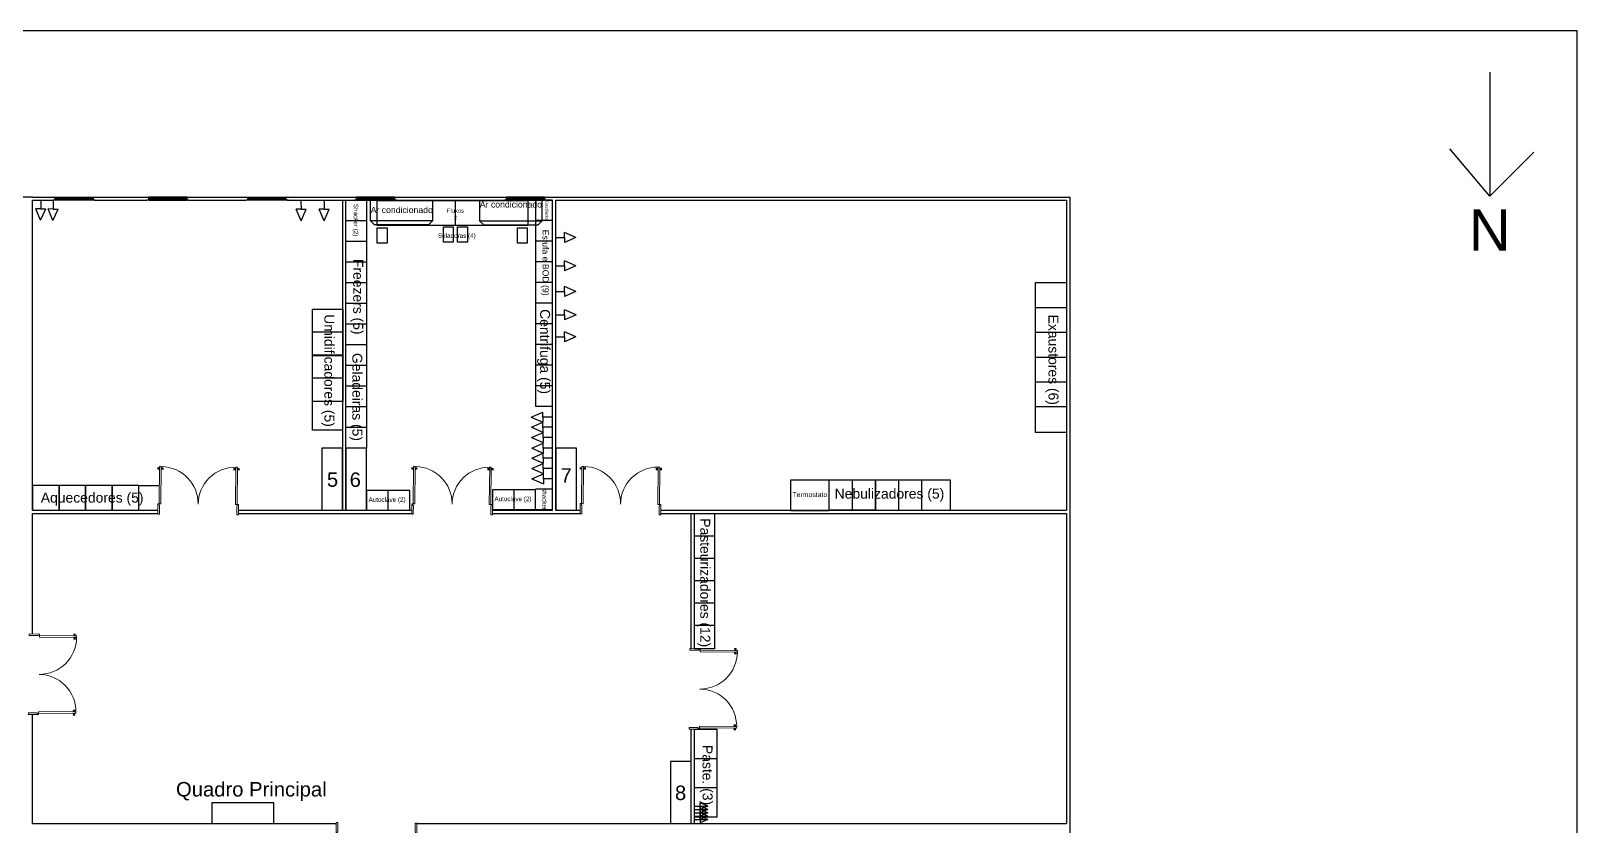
# Model space of a CAD drawing. Header units: millimetres. Extents: x 2943 to 3068, y 1960 to 2042.
# Drawn here: x 2993.1 to 3067.8, y 2003.6 to 2042.1 of the extents above; entities that cross this region are included whole.
import ezdxf

# ---------------------------------------------------------------- set-up
doc = ezdxf.new("R2010")
doc.units = ezdxf.units.MM
doc.styles.get("Standard").update_dxf_attribs({"font": 'arial.ttf'})

msp = doc.modelspace()

# ---------------------------------------------------------------- linework, layer by layer
for p, q in [((3067.83, 2042.064), (2942.837, 2042.064)), ((3067.83, 1960.226), (3067.83, 2042.064)), ((3063.613, 2040.076), (3063.613, 2034.076)), ((3063.613, 2034.076), (3061.678, 2036.368)), ((3063.613, 2034.076), (3065.739, 2036.192)), ((2993.152, 2034.023), (2990.724, 2034.023)), ((2993.152, 2034.023), (2994.146, 2034.023)), ((2994.246, 2034.025), (2996.084, 2034.023)), ((2996.146, 2034.023), (2998.678, 2034.023)), ((3000.616, 2034.023), (2998.778, 2034.023)), ((3000.678, 2034.023), (3003.47, 2034.023)), ((3003.57, 2034.025), (3005.407, 2034.023)), ((3005.47, 2034.023), (3008.725, 2034.023)), ((3010.662, 2034.023), (3008.825, 2034.025)), ((3010.725, 2034.023), (3015.967, 2034.023)), ((3017.905, 2034.023), (3016.067, 2034.025)), ((3017.967, 2034.023), (3043.302, 2034.023)), ((3043.302, 2034.023), (3043.302, 2001.009)), ((2993.152, 2018.875), (2993.152, 2033.873)), ((2993.152, 2033.873), (2994.146, 2033.873)), ((2993.553, 2033.459), (2993.31, 2033.462)), ((2993.547, 2032.905), (2993.31, 2033.462)), ((2993.547, 2032.905), (2993.794, 2033.456)), ((2993.556, 2033.878), (2993.553, 2033.459)), ((2993.553, 2033.459), (2993.794, 2033.456)), ((2994.149, 2033.449), (2993.905, 2033.452)), ((2994.142, 2032.895), (2993.905, 2033.452)), ((2994.142, 2032.895), (2994.39, 2033.446)), ((2994.152, 2033.868), (2994.149, 2033.449)), ((2994.149, 2033.449), (2994.39, 2033.446)), ((2996.084, 2033.873), (2994.246, 2033.875)), ((2994.265, 2033.978), (2995.632, 2033.976)), ((2994.265, 2033.922), (2995.632, 2033.919)), ((2996.065, 2033.976), (2995.632, 2033.976)), ((2996.065, 2033.919), (2995.632, 2033.919)), ((2996.146, 2033.873), (2998.678, 2033.873)), ((2998.778, 2033.875), (3000.616, 2033.873)), ((2998.797, 2033.978), (3000.164, 2033.976)), ((2998.797, 2033.922), (3000.164, 2033.919)), ((3000.597, 2033.976), (3000.164, 2033.976)), ((3000.597, 2033.919), (3000.164, 2033.919)), ((3000.678, 2033.873), (3003.47, 2033.873)), ((3005.407, 2033.873), (3003.57, 2033.875)), ((3003.588, 2033.978), (3004.956, 2033.976)), ((3003.588, 2033.922), (3004.956, 2033.919)), ((3005.389, 2033.976), (3004.956, 2033.976)), ((3005.389, 2033.919), (3004.956, 2033.919)), ((3005.47, 2033.873), (3008.725, 2033.873)), ((3006.137, 2033.438), (3005.894, 2033.438)), ((3006.137, 2032.883), (3005.894, 2033.438)), ((3006.135, 2033.856), (3006.137, 2033.438)), ((3006.137, 2033.438), (3006.378, 2033.438)), ((3006.137, 2032.883), (3006.378, 2033.438)), ((3007.263, 2033.439), (3007.02, 2033.439)), ((3007.263, 2032.885), (3007.02, 2033.439)), ((3007.261, 2033.858), (3007.263, 2033.439)), ((3007.263, 2033.439), (3007.504, 2033.439)), ((3007.263, 2032.885), (3007.504, 2033.439)), ((3008.152, 2018.875), (3008.152, 2033.873)), ((3008.302, 2018.875), (3008.302, 2033.873)), ((3008.302, 2021.875), (3008.302, 2033.873)), ((3008.302, 2033.873), (3009.302, 2033.873)), ((3008.825, 2033.875), (3010.662, 2033.873)), ((3008.844, 2033.978), (3010.211, 2033.976)), ((3008.844, 2033.922), (3010.211, 2033.919)), ((3009.302, 2033.873), (3009.302, 2021.875)), ((3009.492, 2032.879), (3009.492, 2033.879)), ((3009.823, 2033.862), (3017.104, 2033.862)), ((3009.823, 2032.651), (3009.823, 2033.862)), ((3010.644, 2033.976), (3010.211, 2033.976)), ((3010.644, 2033.919), (3010.211, 2033.919)), ((3010.725, 2033.873), (3015.967, 2033.873)), ((3012.492, 2033.879), (3012.492, 2032.879)), ((3013.599, 2032.651), (3013.599, 2033.862)), ((3014.785, 2032.862), (3014.785, 2033.862)), ((3016.067, 2033.875), (3017.905, 2033.873)), ((3016.086, 2033.978), (3017.453, 2033.976)), ((3016.086, 2033.922), (3017.453, 2033.919)), ((3017.104, 2033.862), (3017.104, 2032.651)), ((3017.886, 2033.976), (3017.453, 2033.976)), ((3017.886, 2033.919), (3017.453, 2033.919)), ((3018.302, 2033.873), (3017.48, 2033.873)), ((3017.48, 2033.873), (3017.48, 2023.908)), ((3017.785, 2033.862), (3017.785, 2032.862)), ((3017.967, 2033.873), (3018.302, 2033.873)), ((3018.302, 2018.875), (3018.302, 2033.873)), ((3018.302, 2018.908), (3018.302, 2033.873)), ((3018.452, 2018.875), (3018.452, 2033.873)), ((3018.452, 2033.873), (3043.152, 2033.873)), ((3043.152, 2033.873), (3043.152, 2018.875)), ((3009.302, 2032.875), (3008.302, 2032.875)), ((3012.492, 2032.879), (3009.492, 2032.879)), ((3009.492, 2032.879), (3009.692, 2032.679)), ((3012.292, 2032.679), (3009.692, 2032.679)), ((3017.104, 2032.651), (3009.823, 2032.651)), ((3012.492, 2032.879), (3012.292, 2032.679)), ((3017.785, 2032.862), (3014.785, 2032.862)), ((3014.785, 2032.862), (3014.985, 2032.662)), ((3017.585, 2032.662), (3014.985, 2032.662)), ((3017.48, 2032.908), (3018.302, 2032.908)), ((3017.785, 2032.862), (3017.585, 2032.662)), ((3009.302, 2031.875), (3008.302, 2031.875)), ((3017.48, 2031.908), (3018.302, 2031.908)), ((3018.449, 2032.071), (3018.867, 2032.073)), ((3018.867, 2032.073), (3018.867, 2032.314)), ((3019.422, 2032.073), (3018.867, 2032.314)), ((3018.867, 2032.073), (3018.867, 2031.83)), ((3019.422, 2032.073), (3018.867, 2031.83)), ((3009.302, 2030.875), (3008.302, 2030.875)), ((3017.48, 2030.908), (3018.302, 2030.908)), ((3018.454, 2030.696), (3018.872, 2030.698)), ((3018.872, 2030.698), (3018.872, 2030.939)), ((3019.427, 2030.698), (3018.872, 2030.939)), ((3018.872, 2030.698), (3018.872, 2030.455)), ((3019.427, 2030.698), (3018.872, 2030.455)), ((3009.302, 2029.875), (3008.302, 2029.875)), ((3017.48, 2029.908), (3018.302, 2029.908)), ((3018.876, 2029.461), (3018.876, 2029.702)), ((3019.43, 2029.461), (3018.876, 2029.702)), ((3041.652, 2029.89), (3043.152, 2029.89)), ((3041.652, 2022.634), (3041.652, 2029.89)), ((3043.152, 2029.89), (3043.152, 2022.634)), ((3009.302, 2028.875), (3008.302, 2028.875)), ((3017.48, 2028.908), (3018.302, 2028.908)), ((3018.457, 2029.459), (3018.876, 2029.461)), ((3018.876, 2029.461), (3018.876, 2029.218)), ((3019.43, 2029.461), (3018.876, 2029.218)), ((3006.689, 2028.6), (3008.152, 2028.6)), ((3006.689, 2026.374), (3006.689, 2028.6)), ((3008.152, 2028.6), (3008.152, 2026.374)), ((3018.459, 2028.333), (3018.877, 2028.335)), ((3018.877, 2028.335), (3018.877, 2028.576)), ((3019.432, 2028.335), (3018.877, 2028.576)), ((3018.877, 2028.335), (3018.877, 2028.092)), ((3019.432, 2028.335), (3018.877, 2028.092)), ((3041.652, 2028.69), (3043.152, 2028.69)), ((3008.152, 2027.494), (3006.689, 2027.494)), ((3009.302, 2027.875), (3008.302, 2027.875)), ((3017.48, 2027.908), (3018.302, 2027.908)), ((3018.456, 2027.27), (3018.874, 2027.273)), ((3018.874, 2027.273), (3018.874, 2027.514)), ((3019.429, 2027.273), (3018.874, 2027.514)), ((3018.874, 2027.273), (3018.874, 2027.029)), ((3019.429, 2027.273), (3018.874, 2027.029)), ((3041.652, 2027.49), (3043.152, 2027.49)), ((3009.302, 2026.875), (3008.302, 2026.875)), ((3017.48, 2026.908), (3018.302, 2026.908)), ((3008.152, 2026.374), (3006.689, 2026.374)), ((3006.689, 2026.369), (3008.152, 2026.369)), ((3006.689, 2024.143), (3006.689, 2026.369)), ((3008.152, 2026.369), (3008.152, 2024.143)), ((3009.302, 2025.875), (3008.302, 2025.875)), ((3017.48, 2025.908), (3018.302, 2025.908)), ((3041.652, 2026.29), (3043.152, 2026.29)), ((3008.152, 2025.263), (3006.689, 2025.263)), ((3041.652, 2025.09), (3043.152, 2025.09)), ((3009.302, 2024.875), (3008.302, 2024.875)), ((3017.48, 2024.908), (3018.302, 2024.908)), ((3008.152, 2024.143), (3006.689, 2024.143)), ((3006.689, 2022.759), (3006.689, 2024.143)), ((3009.302, 2023.875), (3008.302, 2023.875)), ((3017.269, 2023.384), (3017.824, 2023.627)), ((3017.48, 2023.908), (3018.302, 2023.908)), ((3017.824, 2023.384), (3017.824, 2023.627)), ((3041.652, 2023.89), (3043.152, 2023.89)), ((3009.302, 2022.875), (3008.302, 2022.875)), ((3017.269, 2023.384), (3017.824, 2023.143)), ((3017.275, 2022.901), (3017.829, 2023.144)), ((3017.275, 2022.901), (3017.829, 2022.66)), ((3018.242, 2023.386), (3017.824, 2023.384)), ((3017.824, 2023.384), (3017.824, 2023.143)), ((3017.829, 2022.901), (3017.829, 2023.144)), ((3018.248, 2022.903), (3017.829, 2022.901)), ((3017.829, 2022.901), (3017.829, 2022.66)), ((3008.152, 2022.759), (3006.689, 2022.759)), ((3017.284, 2022.393), (3017.839, 2022.636)), ((3017.284, 2022.393), (3017.839, 2022.152)), ((3017.292, 2021.885), (3017.847, 2022.128)), ((3017.839, 2022.393), (3017.839, 2022.636)), ((3018.257, 2022.395), (3017.839, 2022.393)), ((3017.839, 2022.393), (3017.839, 2022.152)), ((3017.847, 2021.885), (3017.847, 2022.128)), ((3043.152, 2022.634), (3041.652, 2022.634)), ((3009.302, 2021.875), (3008.302, 2021.875)), ((3017.29, 2021.392), (3017.844, 2021.636)), ((3017.29, 2021.392), (3017.844, 2021.151)), ((3017.292, 2021.885), (3017.847, 2021.644)), ((3017.844, 2021.392), (3017.844, 2021.636)), ((3018.263, 2021.395), (3017.844, 2021.392)), ((3017.844, 2021.392), (3017.844, 2021.151)), ((3018.265, 2021.887), (3017.847, 2021.885)), ((3017.847, 2021.885), (3017.847, 2021.644)), ((3017.293, 2020.897), (3017.847, 2021.141)), ((3017.293, 2020.897), (3017.847, 2020.656)), ((3017.3, 2020.401), (3017.854, 2020.645)), ((3017.847, 2020.897), (3017.847, 2021.141)), ((3018.266, 2020.899), (3017.847, 2020.897)), ((3017.847, 2020.897), (3017.847, 2020.656)), ((3017.854, 2020.401), (3017.854, 2020.645)), ((2998.29, 2020.076), (2999.29, 2020.076)), ((3011.395, 2019.829), (3009.302, 2019.829)), ((3009.302, 2019.829), (3009.302, 2018.875)), ((3010.348, 2018.875), (3010.348, 2019.829)), ((3011.395, 2018.875), (3011.395, 2019.829)), ((3017.48, 2019.862), (3015.388, 2019.862)), ((3015.388, 2019.862), (3015.388, 2018.908)), ((3016.434, 2018.908), (3016.434, 2019.862)), ((3017.3, 2020.401), (3017.854, 2020.16)), ((3017.48, 2019.908), (3018.302, 2019.908)), ((3017.48, 2018.908), (3017.48, 2019.862)), ((3018.273, 2020.403), (3017.854, 2020.401)), ((3017.854, 2020.401), (3017.854, 2020.16)), ((3031.677, 2020.342), (3033.904, 2020.342)), ((3031.677, 2018.879), (3031.677, 2020.342)), ((3032.784, 2020.342), (3032.784, 2018.879)), ((3033.904, 2020.342), (3033.904, 2018.879)), ((3033.908, 2018.879), (3033.908, 2020.342)), ((3033.908, 2020.342), (3036.135, 2020.342)), ((3035.015, 2020.342), (3035.015, 2018.879)), ((3036.135, 2020.342), (3036.135, 2018.879)), ((3036.135, 2020.342), (3037.519, 2020.343)), ((3037.519, 2020.343), (3037.519, 2018.879)), ((2993.152, 2018.875), (2999.209, 2018.875)), ((2993.152, 2018.725), (2999.208, 2018.725)), ((2993.152, 2012.894), (2993.152, 2018.724)), ((3003.108, 2018.725), (3011.486, 2018.725)), ((3003.109, 2018.875), (3011.487, 2018.875)), ((3009.302, 2018.875), (3011.395, 2018.875)), ((3015.386, 2018.725), (3019.629, 2018.725)), ((3015.388, 2018.908), (3017.48, 2018.908)), ((3015.388, 2018.875), (3018.302, 2018.875)), ((3017.48, 2018.908), (3018.302, 2018.908)), ((3018.452, 2018.875), (3019.63, 2018.875)), ((3023.529, 2018.725), (3043.152, 2018.725)), ((3023.531, 2018.875), (3043.152, 2018.875)), ((3025.002, 2012.186), (3025.002, 2018.724)), ((3025.152, 2012.185), (3025.152, 2018.724)), ((3025.152, 2018.724), (3026.119, 2018.724)), ((3025.152, 2012.18), (3025.152, 2018.724)), ((3026.119, 2018.724), (3026.119, 2012.18)), ((3033.904, 2018.879), (3031.677, 2018.879)), ((3043.152, 2018.725), (3043.152, 2003.724)), ((3025.152, 2017.644), (3026.119, 2017.644)), ((3025.152, 2016.564), (3026.119, 2016.564)), ((3025.152, 2015.484), (3026.119, 2015.484)), ((3025.152, 2014.404), (3026.119, 2014.404)), ((3025.152, 2013.324), (3026.119, 2013.324)), ((3026.119, 2012.18), (3025.152, 2012.18)), ((2993.152, 2003.724), (2993.152, 2008.994)), ((3025.002, 2003.724), (3025.002, 2008.286)), ((3025.152, 2003.724), (3025.152, 2008.284)), ((3025.153, 2004.564), (3025.43, 2004.565)), ((3025.153, 2004.403), (3025.43, 2004.404)), ((3025.153, 2004.242), (3025.43, 2004.243)), ((3025.43, 2004.565), (3025.43, 2004.725)), ((3025.798, 2004.565), (3025.43, 2004.725)), ((3025.43, 2004.565), (3025.43, 2004.404)), ((3025.798, 2004.565), (3025.43, 2004.404)), ((3025.43, 2004.565), (3025.798, 2004.565)), ((3025.43, 2004.404), (3025.43, 2004.564)), ((3025.798, 2004.404), (3025.43, 2004.564)), ((3025.43, 2004.404), (3025.43, 2004.243)), ((3025.798, 2004.404), (3025.43, 2004.243)), ((3025.43, 2004.404), (3025.798, 2004.404)), ((3025.43, 2004.243), (3025.43, 2004.403)), ((3025.798, 2004.243), (3025.43, 2004.403)), ((3025.43, 2004.243), (3025.43, 2004.082)), ((3025.798, 2004.243), (3025.43, 2004.082)), ((3025.43, 2004.243), (3025.798, 2004.243)), ((3025.43, 2004.082), (3025.43, 2004.242)), ((3025.798, 2004.082), (3025.43, 2004.242)), ((2993.152, 2003.724), (3007.837, 2003.724)), ((3011.737, 2003.724), (3043.152, 2003.724)), ((3025.153, 2004.081), (3025.43, 2004.082)), ((3025.153, 2003.919), (3025.43, 2003.921)), ((3025.43, 2004.082), (3025.43, 2003.921)), ((3025.798, 2004.082), (3025.43, 2003.921)), ((3025.43, 2004.082), (3025.798, 2004.082)), ((3025.43, 2003.921), (3025.43, 2004.081)), ((3025.798, 2003.921), (3025.43, 2004.081)), ((3025.43, 2003.921), (3025.43, 2003.76)), ((3025.798, 2003.921), (3025.43, 2003.76)), ((3025.43, 2003.921), (3025.798, 2003.921))]:
    msp.add_line(p, q)
at = {"lineweight": 9}
for p, q in [((2999.21, 2020.939), (2999.21, 2020.859)), ((2999.258, 2020.929), (2999.21, 2020.939)), ((2999.258, 2020.869), (2999.21, 2020.859)), ((2999.258, 2020.916), (2999.258, 2020.929)), ((2999.266, 2020.916), (2999.258, 2020.916)), ((2999.258, 2020.881), (2999.258, 2020.916)), ((2999.266, 2020.881), (2999.258, 2020.881)), ((2999.258, 2020.881), (2999.258, 2020.869)), ((2999.266, 2020.916), (2999.266, 2020.921)), ((2999.274, 2020.921), (2999.266, 2020.921)), ((2999.266, 2020.881), (2999.266, 2020.916)), ((2999.266, 2020.881), (2999.266, 2020.877)), ((2999.274, 2020.876), (2999.266, 2020.877)), ((2999.282, 2020.927), (2999.274, 2020.927)), ((2999.274, 2020.921), (2999.274, 2020.927)), ((2999.274, 2020.876), (2999.274, 2020.921)), ((2999.274, 2020.876), (2999.274, 2020.87)), ((2999.282, 2020.87), (2999.274, 2020.87)), ((2999.295, 2020.951), (2999.282, 2020.927)), ((2999.282, 2020.87), (2999.282, 2020.927)), ((2999.294, 2020.846), (2999.282, 2020.87)), ((2999.294, 2020.846), (2999.295, 2020.951)), ((2999.298, 2020.846), (2999.294, 2020.846)), ((2999.298, 2020.951), (2999.295, 2020.951)), ((2999.377, 2020.845), (2999.38, 2020.845)), ((2999.378, 2020.95), (2999.381, 2020.95)), ((2999.38, 2020.845), (2999.381, 2020.95)), ((2999.38, 2020.845), (2999.393, 2020.869)), ((2999.381, 2020.95), (2999.394, 2020.926)), ((2999.393, 2020.869), (2999.394, 2020.926)), ((2999.393, 2020.869), (2999.401, 2020.869)), ((2999.394, 2020.926), (2999.402, 2020.926)), ((2999.401, 2020.875), (2999.402, 2020.92)), ((2999.401, 2020.875), (2999.401, 2020.869)), ((2999.401, 2020.875), (2999.409, 2020.875)), ((2999.402, 2020.92), (2999.402, 2020.926)), ((2999.402, 2020.92), (2999.41, 2020.92)), ((2999.409, 2020.88), (2999.41, 2020.915)), ((2999.409, 2020.88), (2999.409, 2020.875)), ((2999.409, 2020.88), (2999.417, 2020.88)), ((2999.41, 2020.915), (2999.41, 2020.92)), ((2999.41, 2020.915), (2999.417, 2020.915)), ((2999.417, 2020.915), (2999.418, 2020.928)), ((2999.417, 2020.88), (2999.417, 2020.915)), ((2999.417, 2020.88), (2999.417, 2020.867)), ((2999.417, 2020.867), (2999.464, 2020.857)), ((2999.418, 2020.928), (2999.466, 2020.936)), ((2999.466, 2020.936), (2999.464, 2020.857)), ((3002.89, 2020.905), (3002.89, 2020.825)), ((3002.938, 2020.895), (3002.89, 2020.905)), ((3002.938, 2020.835), (3002.89, 2020.825)), ((3002.938, 2020.882), (3002.938, 2020.895)), ((3002.946, 2020.882), (3002.938, 2020.882)), ((3002.938, 2020.847), (3002.938, 2020.882)), ((3002.946, 2020.847), (3002.938, 2020.847)), ((3002.938, 2020.847), (3002.938, 2020.835)), ((3002.946, 2020.882), (3002.946, 2020.887)), ((3002.954, 2020.887), (3002.946, 2020.887)), ((3002.946, 2020.847), (3002.946, 2020.882)), ((3002.946, 2020.847), (3002.946, 2020.843)), ((3002.954, 2020.843), (3002.946, 2020.843)), ((3002.962, 2020.894), (3002.954, 2020.894)), ((3002.954, 2020.887), (3002.954, 2020.894)), ((3002.954, 2020.843), (3002.954, 2020.887)), ((3002.954, 2020.843), (3002.954, 2020.836)), ((3002.962, 2020.836), (3002.954, 2020.836)), ((3002.975, 2020.917), (3002.962, 2020.894)), ((3002.962, 2020.836), (3002.962, 2020.894)), ((3002.974, 2020.812), (3002.962, 2020.836)), ((3002.974, 2020.812), (3002.975, 2020.917)), ((3002.977, 2020.812), (3002.974, 2020.812)), ((3002.978, 2020.917), (3002.975, 2020.917)), ((3003.056, 2020.812), (3003.06, 2020.812)), ((3003.058, 2020.917), (3003.061, 2020.917)), ((3003.06, 2020.812), (3003.061, 2020.917)), ((3003.06, 2020.812), (3003.073, 2020.835)), ((3003.061, 2020.917), (3003.074, 2020.893)), ((3003.073, 2020.835), (3003.074, 2020.893)), ((3003.073, 2020.835), (3003.081, 2020.835)), ((3003.074, 2020.893), (3003.082, 2020.892)), ((3003.081, 2020.841), (3003.082, 2020.886)), ((3003.081, 2020.841), (3003.081, 2020.835)), ((3003.081, 2020.841), (3003.089, 2020.841)), ((3003.082, 2020.886), (3003.082, 2020.892)), ((3003.082, 2020.886), (3003.089, 2020.886)), ((3003.089, 2020.881), (3003.089, 2020.886)), ((3003.089, 2020.846), (3003.089, 2020.881)), ((3003.089, 2020.881), (3003.097, 2020.881)), ((3003.089, 2020.846), (3003.089, 2020.841)), ((3003.089, 2020.846), (3003.097, 2020.846)), ((3003.097, 2020.881), (3003.098, 2020.894)), ((3003.097, 2020.846), (3003.097, 2020.881)), ((3003.097, 2020.846), (3003.097, 2020.833)), ((3003.097, 2020.833), (3003.144, 2020.823)), ((3003.098, 2020.894), (3003.145, 2020.903)), ((3003.145, 2020.903), (3003.144, 2020.823)), ((3011.489, 2020.941), (3011.489, 2020.861)), ((3011.536, 2020.931), (3011.489, 2020.941)), ((3011.536, 2020.871), (3011.489, 2020.861)), ((3011.536, 2020.918), (3011.536, 2020.931)), ((3011.544, 2020.918), (3011.536, 2020.918)), ((3011.536, 2020.883), (3011.536, 2020.918)), ((3011.544, 2020.883), (3011.536, 2020.883)), ((3011.536, 2020.883), (3011.536, 2020.871)), ((3011.544, 2020.918), (3011.544, 2020.923)), ((3011.552, 2020.923), (3011.544, 2020.923)), ((3011.544, 2020.883), (3011.544, 2020.918)), ((3011.544, 2020.883), (3011.544, 2020.879)), ((3011.552, 2020.878), (3011.544, 2020.879)), ((3011.56, 2020.929), (3011.552, 2020.929)), ((3011.552, 2020.923), (3011.552, 2020.929)), ((3011.552, 2020.878), (3011.552, 2020.923)), ((3011.552, 2020.878), (3011.552, 2020.872)), ((3011.56, 2020.872), (3011.552, 2020.872)), ((3011.573, 2020.953), (3011.56, 2020.929)), ((3011.56, 2020.872), (3011.56, 2020.929)), ((3011.573, 2020.848), (3011.56, 2020.872)), ((3011.573, 2020.848), (3011.573, 2020.953)), ((3011.576, 2020.953), (3011.573, 2020.953)), ((3011.576, 2020.848), (3011.573, 2020.848)), ((3011.655, 2020.847), (3011.658, 2020.847)), ((3011.657, 2020.952), (3011.66, 2020.952)), ((3011.658, 2020.847), (3011.66, 2020.952)), ((3011.658, 2020.847), (3011.671, 2020.871)), ((3011.66, 2020.952), (3011.672, 2020.928)), ((3011.671, 2020.871), (3011.672, 2020.928)), ((3011.671, 2020.871), (3011.679, 2020.871)), ((3011.672, 2020.928), (3011.68, 2020.928)), ((3011.679, 2020.877), (3011.68, 2020.922)), ((3011.679, 2020.877), (3011.679, 2020.871)), ((3011.679, 2020.877), (3011.687, 2020.877)), ((3011.68, 2020.922), (3011.68, 2020.928)), ((3011.68, 2020.922), (3011.688, 2020.922)), ((3011.687, 2020.882), (3011.688, 2020.917)), ((3011.687, 2020.882), (3011.687, 2020.877)), ((3011.687, 2020.882), (3011.695, 2020.882)), ((3011.688, 2020.917), (3011.688, 2020.922)), ((3011.688, 2020.917), (3011.696, 2020.917)), ((3011.695, 2020.882), (3011.696, 2020.917)), ((3011.695, 2020.882), (3011.695, 2020.869)), ((3011.695, 2020.869), (3011.743, 2020.859)), ((3011.696, 2020.93), (3011.744, 2020.938)), ((3011.696, 2020.917), (3011.696, 2020.93)), ((3011.744, 2020.938), (3011.743, 2020.859)), ((3015.169, 2020.907), (3015.168, 2020.827)), ((3015.216, 2020.837), (3015.168, 2020.827)), ((3015.216, 2020.897), (3015.169, 2020.907)), ((3015.216, 2020.884), (3015.216, 2020.897)), ((3015.224, 2020.884), (3015.216, 2020.884)), ((3015.216, 2020.849), (3015.216, 2020.884)), ((3015.224, 2020.849), (3015.216, 2020.849)), ((3015.216, 2020.849), (3015.216, 2020.837)), ((3015.224, 2020.884), (3015.224, 2020.889)), ((3015.232, 2020.889), (3015.224, 2020.889)), ((3015.224, 2020.849), (3015.224, 2020.884)), ((3015.224, 2020.849), (3015.224, 2020.845)), ((3015.232, 2020.845), (3015.224, 2020.845)), ((3015.24, 2020.896), (3015.232, 2020.896)), ((3015.232, 2020.889), (3015.232, 2020.896)), ((3015.232, 2020.845), (3015.232, 2020.889)), ((3015.232, 2020.845), (3015.232, 2020.838)), ((3015.24, 2020.838), (3015.232, 2020.838)), ((3015.253, 2020.919), (3015.24, 2020.896)), ((3015.24, 2020.838), (3015.24, 2020.896)), ((3015.253, 2020.814), (3015.24, 2020.838)), ((3015.256, 2020.919), (3015.253, 2020.919)), ((3015.253, 2020.814), (3015.253, 2020.919)), ((3015.256, 2020.814), (3015.253, 2020.814)), ((3015.335, 2020.814), (3015.338, 2020.814)), ((3015.337, 2020.919), (3015.34, 2020.919)), ((3015.338, 2020.814), (3015.34, 2020.919)), ((3015.338, 2020.814), (3015.351, 2020.837)), ((3015.34, 2020.919), (3015.352, 2020.895)), ((3015.351, 2020.837), (3015.352, 2020.895)), ((3015.351, 2020.837), (3015.359, 2020.837)), ((3015.352, 2020.895), (3015.36, 2020.894)), ((3015.359, 2020.843), (3015.36, 2020.888)), ((3015.359, 2020.843), (3015.359, 2020.837)), ((3015.359, 2020.843), (3015.367, 2020.843)), ((3015.36, 2020.888), (3015.36, 2020.894)), ((3015.36, 2020.888), (3015.368, 2020.888)), ((3015.367, 2020.848), (3015.368, 2020.883)), ((3015.367, 2020.848), (3015.367, 2020.843)), ((3015.367, 2020.848), (3015.375, 2020.848)), ((3015.368, 2020.883), (3015.368, 2020.888)), ((3015.368, 2020.883), (3015.376, 2020.883)), ((3015.375, 2020.848), (3015.376, 2020.883)), ((3015.375, 2020.848), (3015.375, 2020.835)), ((3015.375, 2020.835), (3015.423, 2020.825)), ((3015.376, 2020.896), (3015.424, 2020.905)), ((3015.376, 2020.883), (3015.376, 2020.896)), ((3015.424, 2020.905), (3015.423, 2020.825)), ((3019.632, 2020.944), (3019.632, 2020.864)), ((3019.68, 2020.934), (3019.632, 2020.944)), ((3019.679, 2020.874), (3019.632, 2020.864)), ((3019.679, 2020.886), (3019.68, 2020.921)), ((3019.687, 2020.886), (3019.679, 2020.886)), ((3019.679, 2020.886), (3019.679, 2020.874)), ((3019.68, 2020.921), (3019.68, 2020.934)), ((3019.688, 2020.921), (3019.68, 2020.921)), ((3019.687, 2020.886), (3019.688, 2020.921)), ((3019.687, 2020.886), (3019.687, 2020.882)), ((3019.695, 2020.882), (3019.687, 2020.882)), ((3019.688, 2020.921), (3019.688, 2020.926)), ((3019.695, 2020.926), (3019.688, 2020.926)), ((3019.695, 2020.926), (3019.696, 2020.933)), ((3019.695, 2020.882), (3019.695, 2020.926)), ((3019.695, 2020.882), (3019.695, 2020.875)), ((3019.703, 2020.875), (3019.695, 2020.875)), ((3019.703, 2020.933), (3019.696, 2020.933)), ((3019.716, 2020.956), (3019.703, 2020.933)), ((3019.703, 2020.875), (3019.703, 2020.933)), ((3019.716, 2020.851), (3019.703, 2020.875)), ((3019.716, 2020.851), (3019.716, 2020.956)), ((3019.719, 2020.956), (3019.716, 2020.956)), ((3019.719, 2020.851), (3019.716, 2020.851)), ((3019.798, 2020.851), (3019.801, 2020.851)), ((3019.8, 2020.956), (3019.803, 2020.956)), ((3019.801, 2020.851), (3019.803, 2020.956)), ((3019.801, 2020.851), (3019.814, 2020.874)), ((3019.803, 2020.956), (3019.815, 2020.932)), ((3019.814, 2020.874), (3019.815, 2020.932)), ((3019.814, 2020.874), (3019.822, 2020.874)), ((3019.815, 2020.932), (3019.823, 2020.931)), ((3019.822, 2020.881), (3019.823, 2020.925)), ((3019.822, 2020.881), (3019.822, 2020.874)), ((3019.822, 2020.881), (3019.83, 2020.88)), ((3019.823, 2020.925), (3019.823, 2020.931)), ((3019.823, 2020.925), (3019.831, 2020.925)), ((3019.831, 2020.885), (3019.83, 2020.88)), ((3019.831, 2020.92), (3019.831, 2020.925)), ((3019.831, 2020.885), (3019.831, 2020.92)), ((3019.831, 2020.92), (3019.839, 2020.92)), ((3019.831, 2020.885), (3019.838, 2020.885)), ((3019.838, 2020.885), (3019.839, 2020.92)), ((3019.838, 2020.885), (3019.838, 2020.872)), ((3019.838, 2020.872), (3019.886, 2020.862)), ((3019.839, 2020.933), (3019.887, 2020.942)), ((3019.839, 2020.92), (3019.839, 2020.933)), ((3019.887, 2020.942), (3019.886, 2020.862)), ((3023.312, 2020.91), (3023.312, 2020.831)), ((3023.359, 2020.9), (3023.312, 2020.91)), ((3023.359, 2020.84), (3023.312, 2020.831)), ((3023.359, 2020.888), (3023.359, 2020.9)), ((3023.367, 2020.888), (3023.359, 2020.888)), ((3023.359, 2020.853), (3023.359, 2020.888)), ((3023.367, 2020.853), (3023.359, 2020.853)), ((3023.359, 2020.853), (3023.359, 2020.84)), ((3023.367, 2020.888), (3023.367, 2020.892)), ((3023.375, 2020.892), (3023.367, 2020.892)), ((3023.367, 2020.853), (3023.367, 2020.888)), ((3023.367, 2020.853), (3023.367, 2020.848)), ((3023.375, 2020.848), (3023.367, 2020.848)), ((3023.383, 2020.899), (3023.375, 2020.899)), ((3023.375, 2020.892), (3023.375, 2020.899)), ((3023.375, 2020.848), (3023.375, 2020.892)), ((3023.375, 2020.848), (3023.375, 2020.841)), ((3023.383, 2020.841), (3023.375, 2020.841)), ((3023.396, 2020.923), (3023.383, 2020.899)), ((3023.383, 2020.841), (3023.383, 2020.899)), ((3023.396, 2020.818), (3023.383, 2020.841)), ((3023.399, 2020.923), (3023.396, 2020.923)), ((3023.396, 2020.818), (3023.396, 2020.923)), ((3023.399, 2020.818), (3023.396, 2020.818)), ((3023.478, 2020.817), (3023.481, 2020.817)), ((3023.48, 2020.922), (3023.483, 2020.922)), ((3023.481, 2020.817), (3023.483, 2020.922)), ((3023.481, 2020.817), (3023.494, 2020.84)), ((3023.483, 2020.922), (3023.495, 2020.898)), ((3023.494, 2020.84), (3023.495, 2020.898)), ((3023.494, 2020.84), (3023.502, 2020.84)), ((3023.495, 2020.898), (3023.503, 2020.898)), ((3023.502, 2020.847), (3023.503, 2020.891)), ((3023.502, 2020.847), (3023.502, 2020.84)), ((3023.502, 2020.847), (3023.51, 2020.847)), ((3023.503, 2020.891), (3023.503, 2020.898)), ((3023.503, 2020.891), (3023.511, 2020.891)), ((3023.51, 2020.851), (3023.511, 2020.886)), ((3023.51, 2020.851), (3023.51, 2020.847)), ((3023.51, 2020.851), (3023.518, 2020.851)), ((3023.511, 2020.886), (3023.511, 2020.891)), ((3023.511, 2020.886), (3023.519, 2020.886)), ((3023.518, 2020.851), (3023.519, 2020.886)), ((3023.518, 2020.851), (3023.518, 2020.838)), ((3023.518, 2020.838), (3023.566, 2020.828)), ((3023.519, 2020.899), (3023.567, 2020.908)), ((3023.519, 2020.886), (3023.519, 2020.899)), ((3023.567, 2020.908), (3023.566, 2020.828)), ((2995.141, 2012.726), (2995.141, 2012.723)), ((2995.141, 2012.723), (2995.246, 2012.721)), ((2995.141, 2012.723), (2995.164, 2012.71)), ((2995.142, 2012.808), (2995.165, 2012.821)), ((2995.142, 2012.805), (2995.142, 2012.808)), ((2995.142, 2012.808), (2995.247, 2012.808)), ((2995.162, 2012.686), (2995.152, 2012.638)), ((2995.232, 2012.637), (2995.152, 2012.638)), ((2995.234, 2012.892), (2995.155, 2012.893)), ((2995.164, 2012.845), (2995.155, 2012.893)), ((2995.175, 2012.686), (2995.162, 2012.686)), ((2995.177, 2012.845), (2995.164, 2012.845)), ((2995.164, 2012.71), (2995.222, 2012.709)), ((2995.164, 2012.71), (2995.164, 2012.702)), ((2995.171, 2012.702), (2995.164, 2012.702)), ((2995.165, 2012.821), (2995.166, 2012.829)), ((2995.165, 2012.821), (2995.223, 2012.821)), ((2995.172, 2012.829), (2995.166, 2012.829)), ((2995.171, 2012.702), (2995.215, 2012.701)), ((2995.171, 2012.702), (2995.171, 2012.694)), ((2995.175, 2012.694), (2995.171, 2012.694)), ((2995.172, 2012.829), (2995.172, 2012.837)), ((2995.177, 2012.837), (2995.172, 2012.837)), ((2995.172, 2012.829), (2995.216, 2012.829)), ((2995.175, 2012.694), (2995.21, 2012.693)), ((2995.175, 2012.694), (2995.175, 2012.686)), ((2995.175, 2012.686), (2995.21, 2012.685)), ((2995.177, 2012.837), (2995.177, 2012.845)), ((2995.177, 2012.845), (2995.212, 2012.845)), ((2995.177, 2012.837), (2995.212, 2012.837)), ((2995.21, 2012.693), (2995.21, 2012.685)), ((2995.21, 2012.693), (2995.215, 2012.693)), ((2995.21, 2012.685), (2995.223, 2012.685)), ((2995.212, 2012.845), (2995.224, 2012.845)), ((2995.212, 2012.837), (2995.212, 2012.845)), ((2995.212, 2012.837), (2995.216, 2012.837)), ((2995.215, 2012.701), (2995.222, 2012.701)), ((2995.215, 2012.701), (2995.215, 2012.693)), ((2995.216, 2012.829), (2995.216, 2012.837)), ((2995.216, 2012.829), (2995.223, 2012.829)), ((2995.246, 2012.721), (2995.222, 2012.709)), ((2995.222, 2012.709), (2995.222, 2012.701)), ((2995.223, 2012.821), (2995.223, 2012.829)), ((2995.247, 2012.808), (2995.223, 2012.821)), ((2995.223, 2012.685), (2995.232, 2012.637)), ((2995.224, 2012.845), (2995.234, 2012.892)), ((2995.246, 2012.724), (2995.246, 2012.721)), ((2995.247, 2012.805), (2995.247, 2012.808)), ((3027.087, 2012.099), (3027.111, 2012.112)), ((3027.087, 2012.096), (3027.087, 2012.099)), ((3027.087, 2012.099), (3027.192, 2012.099)), ((3027.087, 2012.017), (3027.087, 2012.014)), ((3027.087, 2012.014), (3027.192, 2012.012)), ((3027.087, 2012.014), (3027.11, 2012.001)), ((3027.108, 2011.977), (3027.098, 2011.93)), ((3027.178, 2011.928), (3027.098, 2011.93)), ((3027.18, 2012.184), (3027.1, 2012.184)), ((3027.11, 2012.136), (3027.1, 2012.184)), ((3027.121, 2011.977), (3027.108, 2011.977)), ((3027.123, 2012.136), (3027.11, 2012.136)), ((3027.11, 2012.001), (3027.168, 2012)), ((3027.11, 2012.001), (3027.11, 2011.993)), ((3027.117, 2011.993), (3027.11, 2011.993)), ((3027.111, 2012.112), (3027.111, 2012.12)), ((3027.118, 2012.12), (3027.111, 2012.12)), ((3027.111, 2012.112), (3027.169, 2012.112)), ((3027.117, 2011.993), (3027.116, 2011.985)), ((3027.121, 2011.985), (3027.116, 2011.985)), ((3027.117, 2011.993), (3027.161, 2011.992)), ((3027.118, 2012.12), (3027.118, 2012.128)), ((3027.123, 2012.128), (3027.118, 2012.128)), ((3027.118, 2012.12), (3027.162, 2012.12)), ((3027.121, 2011.985), (3027.156, 2011.984)), ((3027.121, 2011.985), (3027.121, 2011.977)), ((3027.121, 2011.977), (3027.156, 2011.976)), ((3027.123, 2012.128), (3027.123, 2012.136)), ((3027.123, 2012.136), (3027.158, 2012.136)), ((3027.123, 2012.128), (3027.158, 2012.128)), ((3027.156, 2011.984), (3027.156, 2011.976)), ((3027.156, 2011.984), (3027.161, 2011.984)), ((3027.156, 2011.976), (3027.169, 2011.976)), ((3027.158, 2012.136), (3027.17, 2012.136)), ((3027.158, 2012.128), (3027.158, 2012.136)), ((3027.158, 2012.128), (3027.162, 2012.128)), ((3027.161, 2011.992), (3027.168, 2011.992)), ((3027.161, 2011.992), (3027.161, 2011.984)), ((3027.162, 2012.12), (3027.162, 2012.128)), ((3027.162, 2012.12), (3027.169, 2012.12)), ((3027.192, 2012.012), (3027.168, 2012)), ((3027.168, 2012), (3027.168, 2011.992)), ((3027.169, 2012.112), (3027.169, 2012.12)), ((3027.192, 2012.099), (3027.169, 2012.112)), ((3027.169, 2011.976), (3027.178, 2011.928)), ((3027.17, 2012.136), (3027.18, 2012.184)), ((3027.192, 2012.096), (3027.192, 2012.099)), ((3027.192, 2012.016), (3027.192, 2012.012)), ((2995.107, 2009.046), (2995.107, 2009.043)), ((2995.107, 2009.043), (2995.212, 2009.041)), ((2995.107, 2009.043), (2995.131, 2009.03)), ((2995.108, 2009.128), (2995.132, 2009.141)), ((2995.108, 2009.125), (2995.108, 2009.128)), ((2995.108, 2009.128), (2995.213, 2009.128)), ((2995.129, 2009.006), (2995.118, 2008.959)), ((2995.198, 2008.957), (2995.118, 2008.959)), ((2995.2, 2009.213), (2995.121, 2009.213)), ((2995.13, 2009.165), (2995.121, 2009.213)), ((2995.141, 2009.006), (2995.129, 2009.006)), ((2995.143, 2009.165), (2995.13, 2009.165)), ((2995.131, 2009.03), (2995.188, 2009.029)), ((2995.131, 2009.03), (2995.131, 2009.022)), ((2995.137, 2009.022), (2995.131, 2009.022)), ((2995.132, 2009.141), (2995.132, 2009.149)), ((2995.138, 2009.149), (2995.132, 2009.149)), ((2995.132, 2009.141), (2995.189, 2009.141)), ((2995.137, 2009.022), (2995.181, 2009.021)), ((2995.137, 2009.022), (2995.137, 2009.014)), ((2995.142, 2009.014), (2995.137, 2009.014)), ((2995.138, 2009.149), (2995.138, 2009.157)), ((2995.143, 2009.157), (2995.138, 2009.157)), ((2995.138, 2009.149), (2995.183, 2009.149)), ((2995.142, 2009.014), (2995.141, 2009.006)), ((2995.141, 2009.006), (2995.176, 2009.005)), ((2995.142, 2009.014), (2995.177, 2009.013)), ((2995.143, 2009.157), (2995.143, 2009.165)), ((2995.143, 2009.165), (2995.178, 2009.165)), ((2995.143, 2009.157), (2995.178, 2009.157)), ((2995.177, 2009.013), (2995.176, 2009.005)), ((2995.176, 2009.005), (2995.189, 2009.005)), ((2995.177, 2009.013), (2995.181, 2009.013)), ((2995.178, 2009.165), (2995.191, 2009.165)), ((2995.178, 2009.157), (2995.178, 2009.165)), ((2995.178, 2009.157), (2995.183, 2009.157)), ((2995.181, 2009.021), (2995.188, 2009.021)), ((2995.181, 2009.021), (2995.181, 2009.013)), ((2995.183, 2009.149), (2995.183, 2009.157)), ((2995.183, 2009.149), (2995.189, 2009.149)), ((2995.212, 2009.041), (2995.188, 2009.029)), ((2995.188, 2009.029), (2995.188, 2009.021)), ((2995.189, 2009.141), (2995.189, 2009.149)), ((2995.213, 2009.128), (2995.189, 2009.141)), ((2995.189, 2009.005), (2995.198, 2008.957)), ((2995.191, 2009.165), (2995.2, 2009.213)), ((2995.212, 2009.045), (2995.212, 2009.041)), ((2995.213, 2009.125), (2995.213, 2009.128)), ((3027.053, 2008.337), (3027.053, 2008.334)), ((3027.053, 2008.334), (3027.158, 2008.333)), ((3027.053, 2008.334), (3027.077, 2008.321)), ((3027.054, 2008.42), (3027.078, 2008.432)), ((3027.054, 2008.416), (3027.054, 2008.42)), ((3027.054, 2008.42), (3027.159, 2008.419)), ((3027.075, 2008.297), (3027.064, 2008.25)), ((3027.144, 2008.248), (3027.064, 2008.25)), ((3027.146, 2008.504), (3027.067, 2008.504)), ((3027.076, 2008.456), (3027.067, 2008.504)), ((3027.087, 2008.297), (3027.075, 2008.297)), ((3027.089, 2008.456), (3027.076, 2008.456)), ((3027.077, 2008.321), (3027.076, 2008.313)), ((3027.083, 2008.313), (3027.076, 2008.313)), ((3027.077, 2008.321), (3027.134, 2008.32)), ((3027.078, 2008.432), (3027.078, 2008.44)), ((3027.084, 2008.44), (3027.078, 2008.44)), ((3027.078, 2008.432), (3027.135, 2008.432)), ((3027.083, 2008.313), (3027.127, 2008.312)), ((3027.083, 2008.313), (3027.083, 2008.305)), ((3027.087, 2008.305), (3027.083, 2008.305)), ((3027.084, 2008.44), (3027.084, 2008.448)), ((3027.089, 2008.448), (3027.084, 2008.448)), ((3027.084, 2008.44), (3027.128, 2008.44)), ((3027.087, 2008.305), (3027.122, 2008.304)), ((3027.087, 2008.305), (3027.087, 2008.297)), ((3027.087, 2008.297), (3027.122, 2008.297)), ((3027.089, 2008.448), (3027.089, 2008.456)), ((3027.089, 2008.456), (3027.124, 2008.456)), ((3027.089, 2008.448), (3027.124, 2008.448)), ((3027.122, 2008.304), (3027.122, 2008.297)), ((3027.122, 2008.304), (3027.127, 2008.304)), ((3027.122, 2008.297), (3027.135, 2008.296)), ((3027.124, 2008.456), (3027.136, 2008.456)), ((3027.124, 2008.448), (3027.124, 2008.456)), ((3027.124, 2008.448), (3027.129, 2008.448)), ((3027.127, 2008.312), (3027.134, 2008.312)), ((3027.127, 2008.312), (3027.127, 2008.304)), ((3027.128, 2008.44), (3027.129, 2008.448)), ((3027.128, 2008.44), (3027.135, 2008.44)), ((3027.158, 2008.333), (3027.134, 2008.32)), ((3027.134, 2008.32), (3027.134, 2008.312)), ((3027.135, 2008.432), (3027.135, 2008.44)), ((3027.159, 2008.419), (3027.135, 2008.432)), ((3027.135, 2008.296), (3027.144, 2008.248)), ((3027.136, 2008.456), (3027.146, 2008.504)), ((3027.158, 2008.336), (3027.158, 2008.333)), ((3027.159, 2008.416), (3027.159, 2008.419))]:
    msp.add_line(p, q, dxfattribs=at)
at = {"lineweight": 30}
for points in [[(2994.146, 2034.025), (2994.246, 2034.025), (2994.246, 2033.875), (2994.146, 2033.875)], [(2996.184, 2033.873), (2996.084, 2033.873), (2996.084, 2034.023), (2996.184, 2034.023)], [(2998.678, 2034.025), (2998.778, 2034.025), (2998.778, 2033.875), (2998.678, 2033.875)], [(3000.716, 2033.873), (3000.616, 2033.873), (3000.616, 2034.023), (3000.716, 2034.023)], [(3003.47, 2034.025), (3003.57, 2034.025), (3003.57, 2033.875), (3003.47, 2033.875)], [(3005.507, 2033.873), (3005.407, 2033.873), (3005.407, 2034.023), (3005.507, 2034.023)], [(3008.725, 2034.025), (3008.825, 2034.025), (3008.825, 2033.875), (3008.725, 2033.875)], [(3010.762, 2033.873), (3010.662, 2033.873), (3010.662, 2034.023), (3010.762, 2034.023)], [(3015.967, 2034.025), (3016.067, 2034.025), (3016.067, 2033.875), (3015.967, 2033.875)], [(3018.005, 2033.873), (3017.905, 2033.873), (3017.905, 2034.023), (3018.005, 2034.023)]]:
    msp.add_lwpolyline(points, dxfattribs=at)
for points in [[(2994.246, 2033.875), (2994.246, 2034.025)], [(2996.084, 2034.023), (2996.084, 2033.873)], [(2998.778, 2033.875), (2998.778, 2034.025)], [(3000.616, 2034.023), (3000.616, 2033.873)], [(3003.57, 2033.875), (3003.57, 2034.025)], [(3005.407, 2034.023), (3005.407, 2033.873)], [(3008.825, 2033.875), (3008.825, 2034.025)], [(3010.662, 2034.023), (3010.662, 2033.873)], [(3016.067, 2033.875), (3016.067, 2034.025)], [(3017.905, 2034.023), (3017.905, 2033.873)], [(2995.632, 2033.944), (2994.261, 2033.947), (2994.261, 2033.953), (2995.632, 2033.951)], [(2995.632, 2033.951), (2996.069, 2033.951), (2996.069, 2033.944), (2995.632, 2033.944)], [(3000.164, 2033.944), (2998.793, 2033.947), (2998.793, 2033.953), (3000.164, 2033.951)], [(3000.164, 2033.951), (3000.601, 2033.951), (3000.601, 2033.944), (3000.164, 2033.944)], [(3004.956, 2033.944), (3003.585, 2033.947), (3003.585, 2033.953), (3004.956, 2033.951)], [(3004.956, 2033.951), (3005.392, 2033.951), (3005.392, 2033.944), (3004.956, 2033.944)], [(3010.211, 2033.944), (3008.84, 2033.947), (3008.84, 2033.953), (3010.211, 2033.951)], [(3010.211, 2033.951), (3010.647, 2033.951), (3010.647, 2033.944), (3010.211, 2033.944)], [(3017.453, 2033.944), (3016.082, 2033.947), (3016.082, 2033.953), (3017.453, 2033.951)], [(3017.453, 2033.951), (3017.89, 2033.951), (3017.89, 2033.944), (3017.453, 2033.944)]]:
    msp.add_lwpolyline(points)
for points in [[(2994.246, 2033.978), (2994.246, 2033.922), (2994.265, 2033.922, 0.414214), (2994.271, 2033.928), (2994.271, 2033.944, 0.414214), (2994.269, 2033.947), (2994.261, 2033.947), (2994.261, 2033.953), (2994.269, 2033.953, 0.414214), (2994.271, 2033.955), (2994.271, 2033.971, 0.414214), (2994.265, 2033.978), (2994.265, 2033.978)], [(2996.084, 2033.919), (2996.084, 2033.976), (2996.065, 2033.976, 0.414214), (2996.059, 2033.969), (2996.059, 2033.953, 0.414214), (2996.061, 2033.951), (2996.069, 2033.951), (2996.069, 2033.944), (2996.061, 2033.944, 0.414214), (2996.059, 2033.942), (2996.059, 2033.926, 0.414214), (2996.065, 2033.919), (2996.065, 2033.919)], [(2998.778, 2033.978), (2998.778, 2033.922), (2998.797, 2033.922, 0.414214), (2998.803, 2033.928), (2998.803, 2033.944, 0.414214), (2998.801, 2033.947), (2998.793, 2033.947), (2998.793, 2033.953), (2998.801, 2033.953, 0.414214), (2998.803, 2033.955), (2998.803, 2033.971, 0.414214), (2998.797, 2033.978), (2998.797, 2033.978)], [(3000.616, 2033.919), (3000.616, 2033.976), (3000.597, 2033.976, 0.414214), (3000.591, 2033.969), (3000.591, 2033.953, 0.414214), (3000.593, 2033.951), (3000.601, 2033.951), (3000.601, 2033.944), (3000.593, 2033.944, 0.414214), (3000.591, 2033.942), (3000.591, 2033.926, 0.414214), (3000.597, 2033.919), (3000.597, 2033.919)], [(3003.57, 2033.978), (3003.57, 2033.922), (3003.588, 2033.922, 0.414214), (3003.595, 2033.928), (3003.595, 2033.944, 0.414214), (3003.592, 2033.947), (3003.585, 2033.947), (3003.585, 2033.953), (3003.592, 2033.953, 0.414214), (3003.595, 2033.955), (3003.595, 2033.971, 0.414214), (3003.588, 2033.978), (3003.588, 2033.978)], [(3005.407, 2033.919), (3005.407, 2033.976), (3005.389, 2033.976, 0.414214), (3005.382, 2033.969), (3005.382, 2033.953, 0.414214), (3005.385, 2033.951), (3005.392, 2033.951), (3005.392, 2033.944), (3005.385, 2033.944, 0.414214), (3005.382, 2033.942), (3005.382, 2033.926, 0.414214), (3005.389, 2033.919), (3005.389, 2033.919)], [(3008.825, 2033.978), (3008.825, 2033.922), (3008.844, 2033.922, 0.414214), (3008.85, 2033.928), (3008.85, 2033.944, 0.414214), (3008.848, 2033.947), (3008.84, 2033.947), (3008.84, 2033.953), (3008.848, 2033.953, 0.414214), (3008.85, 2033.955), (3008.85, 2033.971, 0.414214), (3008.844, 2033.978), (3008.844, 2033.978)], [(3010.662, 2033.919), (3010.662, 2033.976), (3010.644, 2033.976, 0.414214), (3010.637, 2033.969), (3010.637, 2033.953, 0.414214), (3010.64, 2033.951), (3010.647, 2033.951), (3010.647, 2033.944), (3010.64, 2033.944, 0.414214), (3010.637, 2033.942), (3010.637, 2033.926, 0.414214), (3010.644, 2033.919), (3010.644, 2033.919)], [(3016.067, 2033.978), (3016.067, 2033.922), (3016.086, 2033.922, 0.414214), (3016.092, 2033.928), (3016.092, 2033.944, 0.414214), (3016.09, 2033.947), (3016.082, 2033.947), (3016.082, 2033.953), (3016.09, 2033.953, 0.414214), (3016.092, 2033.955), (3016.092, 2033.971, 0.414214), (3016.086, 2033.978), (3016.086, 2033.978)], [(3017.905, 2033.919), (3017.905, 2033.976), (3017.886, 2033.976, 0.414214), (3017.88, 2033.969), (3017.88, 2033.953, 0.414214), (3017.882, 2033.951), (3017.89, 2033.951), (3017.89, 2033.944), (3017.882, 2033.944, 0.414214), (3017.88, 2033.942), (3017.88, 2033.926, 0.414214), (3017.886, 2033.919), (3017.886, 2033.919)]]:
    msp.add_lwpolyline(points, format="xyb", close=True)
for points in [[(3009.823, 2032.535), (3010.294, 2032.535), (3010.294, 2031.793), (3009.823, 2031.793)], [(3013.029, 2032.58), (3013.5, 2032.58), (3013.5, 2031.838), (3013.029, 2031.838)], [(3013.708, 2032.589), (3014.179, 2032.589), (3014.179, 2031.847), (3013.708, 2031.847)], [(3016.606, 2032.544), (3017.077, 2032.544), (3017.077, 2031.802), (3016.606, 2031.802)], [(3008.145, 2021.875), (3007.145, 2021.875), (3007.145, 2018.875), (3008.145, 2018.875)], [(3009.302, 2021.875), (3008.302, 2021.875), (3008.302, 2018.875), (3009.302, 2018.875)], [(3019.452, 2021.875), (3018.452, 2021.875), (3018.452, 2018.875), (3019.452, 2018.875)], [(2993.152, 2018.875), (2994.437, 2018.875), (2994.437, 2020.076), (2993.152, 2020.076)], [(2994.437, 2018.875), (2995.721, 2018.875), (2995.721, 2020.076), (2994.437, 2020.076)], [(2995.721, 2018.875), (2997.005, 2018.875), (2997.005, 2020.076), (2995.721, 2020.076)], [(2997.005, 2018.875), (2998.29, 2018.875), (2998.29, 2020.076), (2997.005, 2020.076)], [(3031.677, 2020.341), (3029.807, 2020.341), (3029.807, 2018.874), (3031.677, 2018.874)], [(3025.152, 2008.284), (3026.232, 2008.284), (3026.232, 2006.862), (3025.152, 2006.862)], [(3025.003, 2006.729), (3024.003, 2006.729), (3024.003, 2003.729), (3025.003, 2003.729)], [(3025.152, 2006.872), (3026.232, 2006.872), (3026.232, 2005.45), (3025.152, 2005.45)], [(3025.152, 2005.461), (3026.232, 2005.461), (3026.232, 2004.039), (3025.152, 2004.039)], [(3004.82, 2003.724), (3004.82, 2004.724), (3001.82, 2004.724), (3001.82, 2003.724)]]:
    msp.add_lwpolyline(points, close=True)
at = {"lineweight": 9, "ltscale": 0.3}
for points in [[(2999.362, 2019.191), (2999.282, 2019.192), (2999.298, 2020.992), (2999.378, 2020.991)], [(3002.962, 2019.158), (3003.042, 2019.157), (3003.058, 2020.957), (3002.978, 2020.958)], [(3011.64, 2019.193), (3011.56, 2019.194), (3011.577, 2020.994), (3011.657, 2020.993)], [(3015.24, 2019.16), (3015.32, 2019.159), (3015.337, 2020.959), (3015.257, 2020.96)], [(3019.783, 2019.196), (3019.703, 2019.197), (3019.72, 2020.997), (3019.8, 2020.996)], [(3023.383, 2019.163), (3023.463, 2019.162), (3023.48, 2020.962), (3023.4, 2020.963)], [(2999.272, 2019.192), (2999.271, 2019.112), (2999.291, 2019.112), (2999.287, 2018.692), (2999.207, 2018.692), (2999.212, 2019.192)], [(3003.052, 2019.157), (3003.051, 2019.077), (3003.031, 2019.077), (3003.027, 2018.657), (3003.107, 2018.656), (3003.112, 2019.156)], [(3011.55, 2019.194), (3011.55, 2019.114), (3011.57, 2019.114), (3011.566, 2018.694), (3011.486, 2018.694), (3011.49, 2019.194)], [(3015.33, 2019.159), (3015.329, 2019.079), (3015.309, 2019.079), (3015.306, 2018.659), (3015.386, 2018.658), (3015.39, 2019.158)], [(3019.693, 2019.197), (3019.693, 2019.117), (3019.713, 2019.117), (3019.709, 2018.697), (3019.629, 2018.697), (3019.633, 2019.197)], [(3023.473, 2019.162), (3023.473, 2019.082), (3023.453, 2019.082), (3023.449, 2018.662), (3023.529, 2018.662), (3023.533, 2019.162)], [(2993.487, 2012.831), (2993.407, 2012.832), (2993.407, 2012.812), (2992.987, 2012.815), (2992.988, 2012.895), (2993.488, 2012.891)], [(2993.486, 2012.741), (2993.487, 2012.821), (2995.287, 2012.804), (2995.286, 2012.724)], [(3025.433, 2012.122), (3025.353, 2012.123), (3025.353, 2012.103), (3024.933, 2012.107), (3024.934, 2012.187), (3025.434, 2012.182)], [(3025.432, 2012.032), (3025.433, 2012.112), (3027.233, 2012.095), (3027.232, 2012.015)], [(2993.452, 2009.051), (2993.372, 2009.052), (2993.373, 2009.072), (2992.953, 2009.076), (2992.952, 2008.996), (2993.452, 2008.991)], [(2993.453, 2009.141), (2993.452, 2009.061), (2995.252, 2009.044), (2995.253, 2009.124)], [(3025.398, 2008.342), (3025.318, 2008.343), (3025.318, 2008.363), (3024.898, 2008.367), (3024.898, 2008.287), (3025.398, 2008.282)], [(3025.399, 2008.432), (3025.398, 2008.352), (3027.198, 2008.336), (3027.199, 2008.416)], [(3007.892, 2003.277), (3007.893, 2003.357), (3007.913, 2003.357), (3007.917, 2003.777), (3007.837, 2003.777), (3007.832, 2003.277)], [(3011.672, 2003.242), (3011.673, 2003.322), (3011.653, 2003.322), (3011.657, 2003.742), (3011.737, 2003.742), (3011.732, 2003.242)]]:
    msp.add_lwpolyline(points, close=True, dxfattribs=at)
for centre, start, end in [((2999.362, 2019.191), 359.47335, 89.47335), ((3002.962, 2019.158), 89.47335, 179.47335), ((3011.64, 2019.193), 359.47335, 89.47335), ((3015.24, 2019.16), 89.47335, 179.47335), ((3019.783, 2019.196), 359.47335, 89.47335), ((3023.383, 2019.163), 89.47335, 179.47335), ((2993.486, 2012.741), 269.47335, 359.47335), ((3025.432, 2012.032), 269.47335, 359.47335), ((2993.453, 2009.141), 359.47335, 89.47335), ((3025.399, 2008.432), 359.47335, 89.47335)]:
    msp.add_arc(centre, 1.8, start, end, dxfattribs=at)

# ---------------------------------------------------------------- texts
msp.add_text('N', height=2).set_placement((3062.597, 2031.435))
at = {"attachment_point": 1, "rotation": 270}
for s, width, gutter_width, insert, char_height in [('Shacker (2)', 1.96277, 1.088, (3008.903, 2033.697), 0.21757), ('Destilador', 0.41951, 2.404, (3018.095, 2033.842), 0.15), ('Estufa e BOD (9)', 6.01566, 2.404, (3018.113, 2032.45), 0.3), ('Freezers (5)', 4.15463, 2.404, (3009.141, 2031.033), 0.48078), ('Umidificadores (5)', 5.87545, 2.404, (3007.745, 2028.361), 0.48078), ('Centrifuga (5)', 4.41996, 2.404, (3018.177, 2028.606), 0.4808), ('Exaustores (6)', 5.87601, 2.404, (3042.755, 2028.339), 0.48078), ('Geladeiras (5)', 5.06773, 2.404, (3009.097, 2026.485), 0.48078), ('shacker', 0.3376, 2.404, (3018.023, 2019.95), 0.2176), ('Pasteurizadores (12)', 7.1298, 2.404, (3025.92, 2018.489), 0.48078), ('Paste. (3)', 6.16944, 2.404, (3026.031, 2007.525), 0.4808)]:
    msp.add_mtext_dynamic_manual_height_columns(s, width=width, gutter_width=gutter_width, heights=[0], dxfattribs=dict(at, insert=insert, char_height=char_height))
at = {"attachment_point": 1}
for s, width, gutter_width, heights, insert, char_height in [('Ar condicionado', 3.10091, 2.404, [0], (3009.504, 2033.554), 0.3), ('\\pxqc;Fluxos\\P2', 1.92788, 2.404, [0], (3012.642, 2033.465), 0.2), ('Ar condicionado', 3.10091, 2.404, [0], (3014.783, 2033.821), 0.3), ('Seladoras (4)', 4.30195, 2.404, [0], (3012.757, 2032.272), 0.2176), ('{\\H1.45598x;5}', 4.10828, 2.404, [0.907], (3007.389, 2020.714), 0.48078), ('{\\H1.45598x;6}', 4.10828, 2.404, [0.907], (3008.488, 2020.707), 0.48078), ('{\\H1.45598x;7}', 4.10828, 2.404, [0.907], (3018.684, 2020.913), 0.48078), ('Nebulizadores (5)', 5.84176, 2.404, [0], (3031.936, 2019.921), 0.48078), ('Aquecedores (5)', 5.28735, 2.404, [0], (2993.556, 2019.729), 0.48078), ('Autoclave (2)', 1.86604, 2.404, [0], (3009.401, 2019.501), 0.2176), ('Autoclave (2)', 1.86604, 2.404, [0], (3015.487, 2019.534), 0.2176), ('Termostato', 0.34042, 1.196, [0], (3029.892, 2019.755), 0.2392), ('{\\H1.45598x;Quadro Principal}', 8.29777, 2.404, [0.907], (3000.092, 2005.733), 0.48078), ('{\\H1.45598x;8}', 4.10828, 2.404, [0.907], (3024.216, 2005.56), 0.48078)]:
    msp.add_mtext_dynamic_manual_height_columns(s, width=width, gutter_width=gutter_width, heights=heights, dxfattribs=dict(at, insert=insert, char_height=char_height))

doc.saveas('drawing.dxf')
